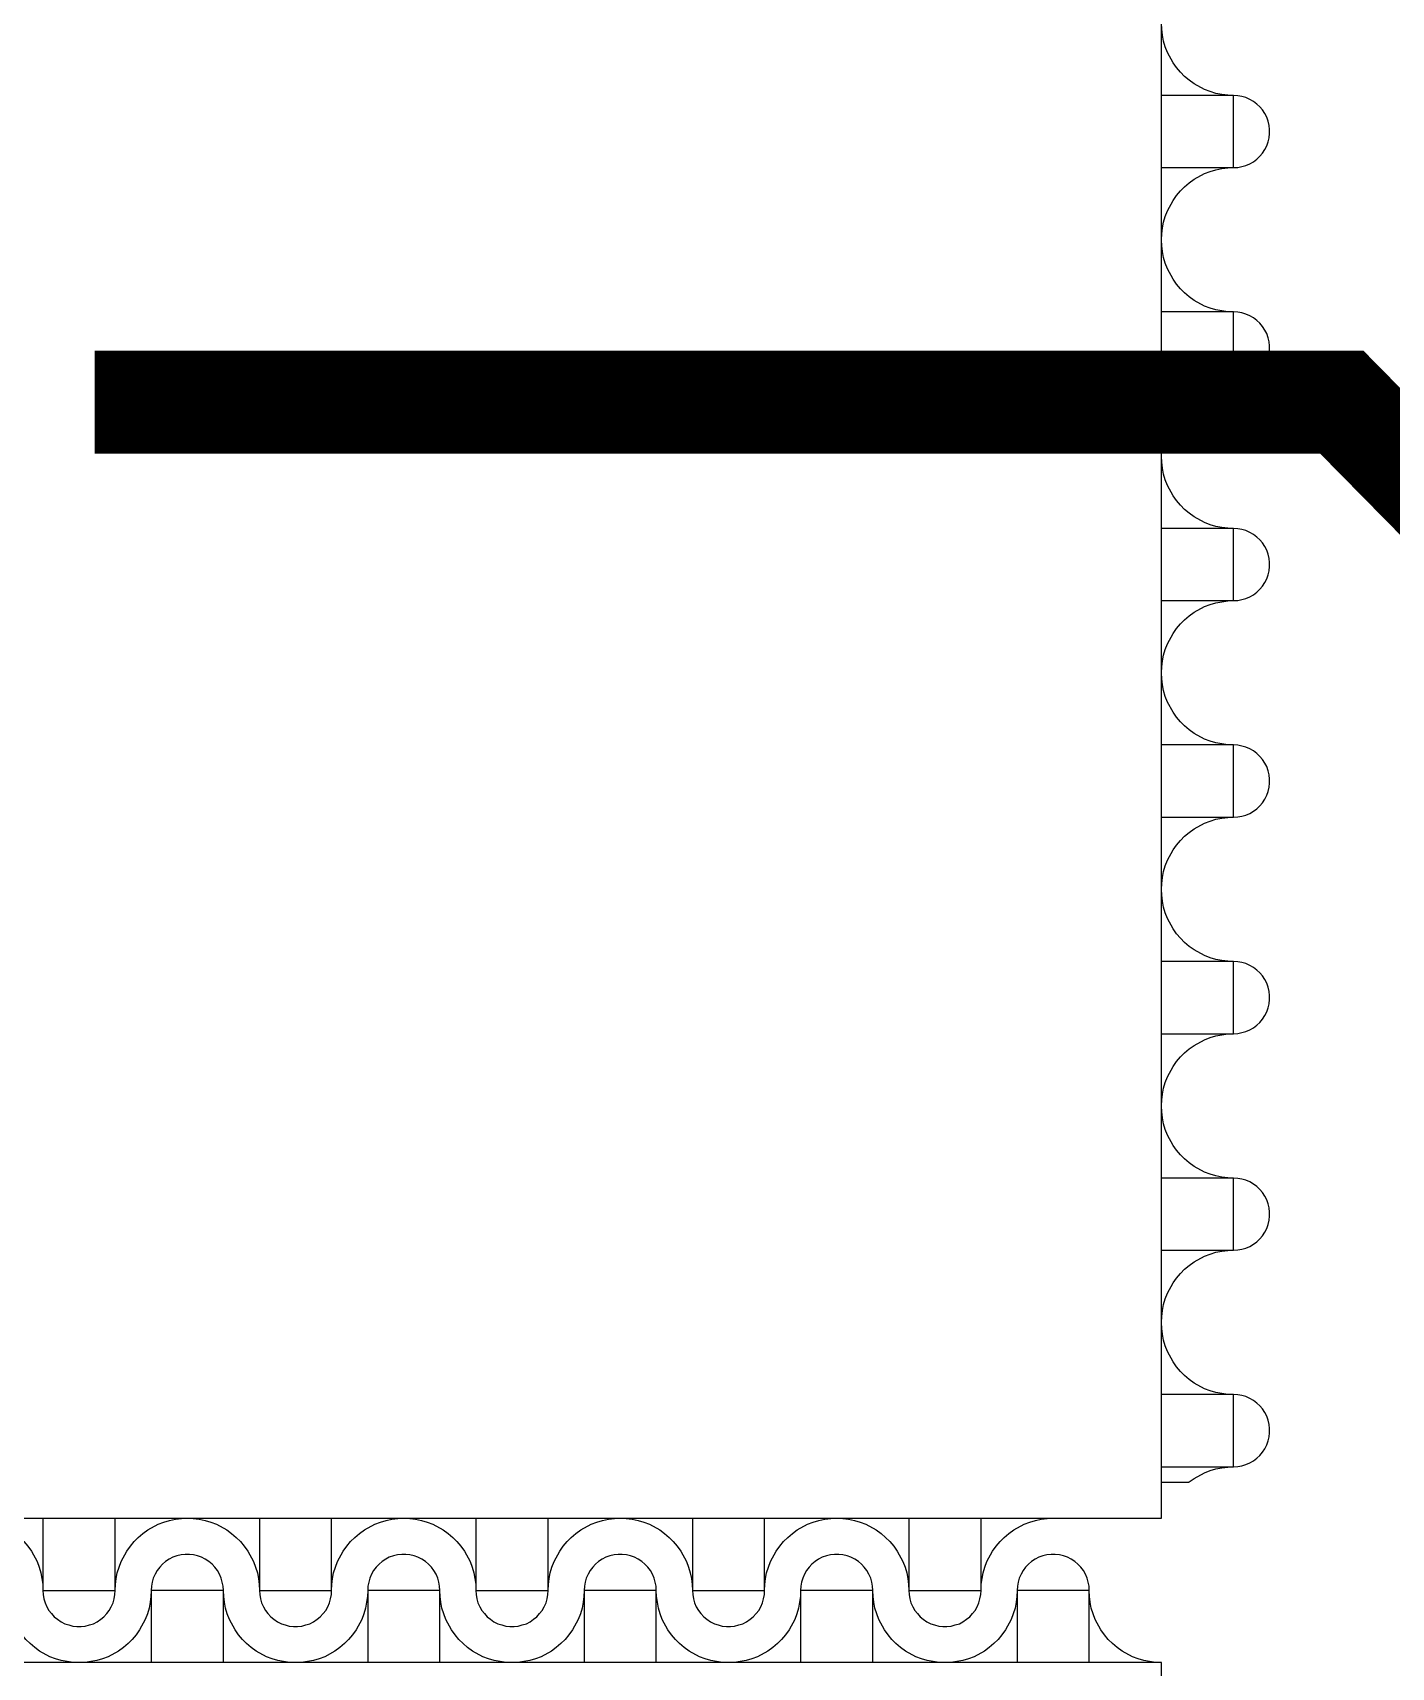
# Model space of a CAD drawing. Extents: x 190.8 to 267.1, y 124 to 174.8.
# Drawn here: x 232.27 to 233.588, y 150.406 to 151.991 of the extents above; entities that cross this region are included whole.
import ezdxf

# ---------------------------------------------------------------- set-up
doc = ezdxf.new("R2010")
doc.units = 0
doc.header["$MEASUREMENT"] = 0

msp = doc.modelspace()

# ---------------------------------------------------------------- linework, layer by layer
for points in [[(231.2646, 150.5506), (233.3646, 150.5506), (233.3646, 152.6023)], [(233.4346, 151.9306), (233.4289, 151.9308), (233.4231, 151.9316), (233.4174, 151.9326), (233.4119, 151.9343), (233.4064, 151.9363), (233.3964, 151.9418), (233.3916, 151.9453), (233.3871, 151.9491), (233.3831, 151.9531), (233.3794, 151.9576), (233.3759, 151.9623), (233.3704, 151.9723), (233.3684, 151.9778), (233.3666, 151.9833), (233.3656, 151.9891), (233.3649, 151.9948), (233.3646, 152.0006)], [(233.3646, 151.8606), (233.4346, 151.8606), (233.4346, 151.9306), (233.3646, 151.9306)], [(233.4346, 151.8606), (233.4386, 151.8608), (233.4426, 151.8616), (233.4466, 151.8626), (233.4504, 151.8643), (233.4539, 151.8663), (233.4571, 151.8688), (233.4601, 151.8716), (233.4626, 151.8746), (233.4649, 151.8781), (233.4669, 151.8818), (233.4681, 151.8856), (233.4691, 151.8896), (233.4696, 151.8936), (233.4696, 151.8976), (233.4691, 151.9016), (233.4681, 151.9056), (233.4669, 151.9096), (233.4649, 151.9131), (233.4626, 151.9166), (233.4601, 151.9196), (233.4571, 151.9223), (233.4539, 151.9248), (233.4504, 151.9268), (233.4466, 151.9286), (233.4426, 151.9296), (233.4386, 151.9303), (233.4346, 151.9306)], [(233.3646, 151.7906), (233.3649, 151.7963), (233.3656, 151.8021), (233.3666, 151.8078), (233.3684, 151.8133), (233.3704, 151.8188), (233.3759, 151.8288), (233.3794, 151.8336), (233.3831, 151.8381), (233.3871, 151.8421), (233.3916, 151.8458), (233.3964, 151.8493), (233.4064, 151.8548), (233.4119, 151.8568), (233.4174, 151.8586), (233.4231, 151.8596), (233.4289, 151.8603), (233.4346, 151.8606)], [(233.4346, 151.7206), (233.4289, 151.7208), (233.4231, 151.7216), (233.4174, 151.7226), (233.4119, 151.7243), (233.4064, 151.7263), (233.3964, 151.7318), (233.3916, 151.7353), (233.3871, 151.7391), (233.3831, 151.7431), (233.3794, 151.7476), (233.3759, 151.7523), (233.3704, 151.7623), (233.3684, 151.7678), (233.3666, 151.7733), (233.3656, 151.7791), (233.3649, 151.7848), (233.3646, 151.7906)], [(233.3646, 151.6506), (233.4346, 151.6506), (233.4346, 151.7206), (233.3646, 151.7206)], [(233.4346, 151.6506), (233.4386, 151.6508), (233.4426, 151.6516), (233.4466, 151.6526), (233.4504, 151.6543), (233.4539, 151.6563), (233.4571, 151.6588), (233.4601, 151.6616), (233.4626, 151.6646), (233.4649, 151.6681), (233.4669, 151.6718), (233.4681, 151.6756), (233.4691, 151.6796), (233.4696, 151.6836), (233.4696, 151.6876), (233.4691, 151.6916), (233.4681, 151.6956), (233.4669, 151.6996), (233.4649, 151.7031), (233.4626, 151.7066), (233.4601, 151.7096), (233.4571, 151.7123), (233.4539, 151.7148), (233.4504, 151.7168), (233.4466, 151.7186), (233.4426, 151.7196), (233.4386, 151.7203), (233.4346, 151.7206)], [(233.3646, 151.5806), (233.3649, 151.5863), (233.3656, 151.5921), (233.3666, 151.5978), (233.3684, 151.6033), (233.3704, 151.6088), (233.3759, 151.6188), (233.3794, 151.6236), (233.3831, 151.6281), (233.3871, 151.6321), (233.3916, 151.6358), (233.3964, 151.6393), (233.4064, 151.6448), (233.4119, 151.6468), (233.4174, 151.6486), (233.4231, 151.6496), (233.4289, 151.6503), (233.4346, 151.6506)], [(233.4346, 151.5106), (233.4289, 151.5108), (233.4231, 151.5116), (233.4174, 151.5126), (233.4119, 151.5143), (233.4064, 151.5163), (233.3964, 151.5218), (233.3916, 151.5253), (233.3871, 151.5291), (233.3831, 151.5331), (233.3794, 151.5376), (233.3759, 151.5423), (233.3704, 151.5523), (233.3684, 151.5578), (233.3666, 151.5633), (233.3656, 151.5691), (233.3649, 151.5748), (233.3646, 151.5806)], [(233.3646, 151.4406), (233.4346, 151.4406), (233.4346, 151.5106), (233.3646, 151.5106)], [(233.4346, 151.4406), (233.4386, 151.4408), (233.4426, 151.4416), (233.4466, 151.4426), (233.4504, 151.4443), (233.4539, 151.4463), (233.4571, 151.4488), (233.4601, 151.4516), (233.4626, 151.4546), (233.4649, 151.4581), (233.4669, 151.4618), (233.4681, 151.4656), (233.4691, 151.4696), (233.4696, 151.4736), (233.4696, 151.4776), (233.4691, 151.4816), (233.4681, 151.4856), (233.4669, 151.4896), (233.4649, 151.4931), (233.4626, 151.4966), (233.4601, 151.4996), (233.4571, 151.5023), (233.4539, 151.5048), (233.4504, 151.5068), (233.4466, 151.5086), (233.4426, 151.5096), (233.4386, 151.5103), (233.4346, 151.5106)], [(233.3646, 151.3706), (233.3649, 151.3763), (233.3656, 151.3821), (233.3666, 151.3878), (233.3684, 151.3933), (233.3704, 151.3988), (233.3759, 151.4088), (233.3794, 151.4136), (233.3831, 151.4181), (233.3871, 151.4221), (233.3916, 151.4258), (233.3964, 151.4293), (233.4064, 151.4348), (233.4119, 151.4368), (233.4174, 151.4386), (233.4231, 151.4396), (233.4289, 151.4403), (233.4346, 151.4406)], [(233.4346, 151.3006), (233.4289, 151.3008), (233.4231, 151.3016), (233.4174, 151.3026), (233.4119, 151.3043), (233.4064, 151.3063), (233.3964, 151.3118), (233.3916, 151.3153), (233.3871, 151.3191), (233.3831, 151.3231), (233.3794, 151.3276), (233.3759, 151.3323), (233.3704, 151.3423), (233.3684, 151.3478), (233.3666, 151.3533), (233.3656, 151.3591), (233.3649, 151.3648), (233.3646, 151.3706)], [(233.3646, 151.2306), (233.4346, 151.2306), (233.4346, 151.3006), (233.3646, 151.3006)], [(233.4346, 151.2306), (233.4386, 151.2308), (233.4426, 151.2316), (233.4466, 151.2326), (233.4504, 151.2343), (233.4539, 151.2363), (233.4571, 151.2388), (233.4601, 151.2416), (233.4626, 151.2446), (233.4649, 151.2481), (233.4669, 151.2518), (233.4681, 151.2556), (233.4691, 151.2596), (233.4696, 151.2636), (233.4696, 151.2676), (233.4691, 151.2716), (233.4681, 151.2756), (233.4669, 151.2796), (233.4649, 151.2831), (233.4626, 151.2866), (233.4601, 151.2896), (233.4571, 151.2923), (233.4539, 151.2948), (233.4504, 151.2968), (233.4466, 151.2986), (233.4426, 151.2996), (233.4386, 151.3003), (233.4346, 151.3006)], [(233.3646, 151.1606), (233.3649, 151.1663), (233.3656, 151.1721), (233.3666, 151.1778), (233.3684, 151.1833), (233.3704, 151.1888), (233.3759, 151.1988), (233.3794, 151.2036), (233.3831, 151.2081), (233.3871, 151.2121), (233.3916, 151.2158), (233.3964, 151.2193), (233.4064, 151.2248), (233.4119, 151.2268), (233.4174, 151.2286), (233.4231, 151.2296), (233.4289, 151.2303), (233.4346, 151.2306)], [(233.4346, 151.0906), (233.4289, 151.0908), (233.4231, 151.0916), (233.4174, 151.0926), (233.4119, 151.0943), (233.4064, 151.0963), (233.3964, 151.1018), (233.3916, 151.1053), (233.3871, 151.1091), (233.3831, 151.1131), (233.3794, 151.1176), (233.3759, 151.1223), (233.3704, 151.1323), (233.3684, 151.1378), (233.3666, 151.1433), (233.3656, 151.1491), (233.3649, 151.1548), (233.3646, 151.1606)], [(233.3646, 151.0206), (233.4346, 151.0206), (233.4346, 151.0906), (233.3646, 151.0906)], [(233.4346, 151.0206), (233.4386, 151.0208), (233.4426, 151.0216), (233.4466, 151.0226), (233.4504, 151.0243), (233.4539, 151.0263), (233.4571, 151.0288), (233.4601, 151.0316), (233.4626, 151.0346), (233.4649, 151.0381), (233.4669, 151.0418), (233.4681, 151.0456), (233.4691, 151.0496), (233.4696, 151.0536), (233.4696, 151.0576), (233.4691, 151.0616), (233.4681, 151.0656), (233.4669, 151.0696), (233.4649, 151.0731), (233.4626, 151.0766), (233.4601, 151.0796), (233.4571, 151.0823), (233.4539, 151.0848), (233.4504, 151.0868), (233.4466, 151.0886), (233.4426, 151.0896), (233.4386, 151.0903), (233.4346, 151.0906)], [(233.3646, 150.9506), (233.3649, 150.9563), (233.3656, 150.9621), (233.3666, 150.9678), (233.3684, 150.9733), (233.3704, 150.9788), (233.3759, 150.9888), (233.3794, 150.9936), (233.3831, 150.9981), (233.3871, 151.0021), (233.3916, 151.0058), (233.3964, 151.0093), (233.4064, 151.0148), (233.4119, 151.0168), (233.4174, 151.0186), (233.4231, 151.0196), (233.4289, 151.0203), (233.4346, 151.0206)], [(233.4346, 150.8806), (233.4289, 150.8808), (233.4231, 150.8816), (233.4174, 150.8826), (233.4119, 150.8843), (233.4064, 150.8863), (233.3964, 150.8918), (233.3916, 150.8953), (233.3871, 150.8991), (233.3831, 150.9031), (233.3794, 150.9076), (233.3759, 150.9123), (233.3704, 150.9223), (233.3684, 150.9278), (233.3666, 150.9333), (233.3656, 150.9391), (233.3649, 150.9448), (233.3646, 150.9506)], [(233.3646, 150.8106), (233.4346, 150.8106), (233.4346, 150.8806), (233.3646, 150.8806)], [(233.4346, 150.8106), (233.4386, 150.8108), (233.4426, 150.8116), (233.4466, 150.8126), (233.4504, 150.8143), (233.4539, 150.8163), (233.4571, 150.8188), (233.4601, 150.8216), (233.4626, 150.8246), (233.4649, 150.8281), (233.4669, 150.8318), (233.4681, 150.8356), (233.4691, 150.8396), (233.4696, 150.8436), (233.4696, 150.8476), (233.4691, 150.8516), (233.4681, 150.8556), (233.4669, 150.8596), (233.4649, 150.8631), (233.4626, 150.8666), (233.4601, 150.8696), (233.4571, 150.8723), (233.4539, 150.8748), (233.4504, 150.8768), (233.4466, 150.8786), (233.4426, 150.8796), (233.4386, 150.8803), (233.4346, 150.8806)], [(233.3646, 150.7406), (233.3649, 150.7463), (233.3656, 150.7521), (233.3666, 150.7578), (233.3684, 150.7633), (233.3704, 150.7688), (233.3759, 150.7788), (233.3794, 150.7836), (233.3831, 150.7881), (233.3871, 150.7921), (233.3916, 150.7958), (233.3964, 150.7993), (233.4064, 150.8048), (233.4119, 150.8068), (233.4174, 150.8086), (233.4231, 150.8096), (233.4289, 150.8103), (233.4346, 150.8106)], [(233.4346, 150.6706), (233.4289, 150.6708), (233.4231, 150.6716), (233.4174, 150.6726), (233.4119, 150.6743), (233.4064, 150.6763), (233.3964, 150.6818), (233.3916, 150.6853), (233.3871, 150.6891), (233.3831, 150.6931), (233.3794, 150.6976), (233.3759, 150.7023), (233.3704, 150.7123), (233.3684, 150.7178), (233.3666, 150.7233), (233.3656, 150.7291), (233.3649, 150.7348), (233.3646, 150.7406)], [(233.3646, 150.6006), (233.4346, 150.6006), (233.4346, 150.6706), (233.3646, 150.6706)], [(233.4346, 150.6006), (233.4386, 150.6008), (233.4426, 150.6016), (233.4466, 150.6026), (233.4504, 150.6043), (233.4539, 150.6063), (233.4571, 150.6088), (233.4601, 150.6116), (233.4626, 150.6146), (233.4649, 150.6181), (233.4669, 150.6218), (233.4681, 150.6256), (233.4691, 150.6296), (233.4696, 150.6336), (233.4696, 150.6376), (233.4691, 150.6416), (233.4681, 150.6456), (233.4669, 150.6496), (233.4649, 150.6531), (233.4626, 150.6566), (233.4601, 150.6596), (233.4571, 150.6623), (233.4539, 150.6648), (233.4504, 150.6668), (233.4466, 150.6686), (233.4426, 150.6696), (233.4386, 150.6703), (233.4346, 150.6706)], [(233.3646, 150.5856), (233.3913, 150.5856), (233.3916, 150.5858), (233.3964, 150.5893), (233.4064, 150.5948), (233.4119, 150.5968), (233.4174, 150.5986), (233.4231, 150.5996), (233.4289, 150.6003), (233.4346, 150.6006)], [(232.2096, 150.5506), (232.2154, 150.5503), (232.2211, 150.5496), (232.2269, 150.5486), (232.2324, 150.5468), (232.2379, 150.5448), (232.2479, 150.5393), (232.2526, 150.5358), (232.2571, 150.5321), (232.2611, 150.5281), (232.2649, 150.5236), (232.2684, 150.5188), (232.2739, 150.5088), (232.2759, 150.5033), (232.2776, 150.4978), (232.2786, 150.4921), (232.2794, 150.4863), (232.2796, 150.4806)], [(232.2796, 150.5506), (232.2796, 150.4806), (232.3496, 150.4806), (232.3496, 150.5506)], [(232.3496, 150.4806), (232.3499, 150.4863), (232.3506, 150.4921), (232.3516, 150.4978), (232.3534, 150.5033), (232.3554, 150.5088), (232.3609, 150.5188), (232.3644, 150.5236), (232.3681, 150.5281), (232.3721, 150.5321), (232.3766, 150.5358), (232.3814, 150.5393), (232.3914, 150.5448), (232.3969, 150.5468), (232.4024, 150.5486), (232.4081, 150.5496), (232.4139, 150.5503), (232.4196, 150.5506)], [(232.4196, 150.5506), (232.4254, 150.5503), (232.4311, 150.5496), (232.4369, 150.5486), (232.4424, 150.5468), (232.4479, 150.5448), (232.4579, 150.5393), (232.4626, 150.5358), (232.4671, 150.5321), (232.4711, 150.5281), (232.4749, 150.5236), (232.4784, 150.5188), (232.4839, 150.5088), (232.4859, 150.5033), (232.4876, 150.4978), (232.4886, 150.4921), (232.4894, 150.4863), (232.4896, 150.4806)], [(232.4896, 150.5506), (232.4896, 150.4806), (232.5596, 150.4806), (232.5596, 150.5506)], [(232.5596, 150.4806), (232.5599, 150.4863), (232.5606, 150.4921), (232.5616, 150.4978), (232.5634, 150.5033), (232.5654, 150.5088), (232.5709, 150.5188), (232.5744, 150.5236), (232.5781, 150.5281), (232.5821, 150.5321), (232.5866, 150.5358), (232.5914, 150.5393), (232.6014, 150.5448), (232.6069, 150.5468), (232.6124, 150.5486), (232.6181, 150.5496), (232.6239, 150.5503), (232.6296, 150.5506)], [(232.6296, 150.5506), (232.6354, 150.5503), (232.6411, 150.5496), (232.6469, 150.5486), (232.6524, 150.5468), (232.6579, 150.5448), (232.6679, 150.5393), (232.6726, 150.5358), (232.6771, 150.5321), (232.6811, 150.5281), (232.6849, 150.5236), (232.6884, 150.5188), (232.6939, 150.5088), (232.6959, 150.5033), (232.6976, 150.4978), (232.6986, 150.4921), (232.6994, 150.4863), (232.6996, 150.4806)], [(232.6996, 150.5506), (232.6996, 150.4806), (232.7696, 150.4806), (232.7696, 150.5506)], [(232.7696, 150.4806), (232.7699, 150.4863), (232.7706, 150.4921), (232.7716, 150.4978), (232.7734, 150.5033), (232.7754, 150.5088), (232.7809, 150.5188), (232.7844, 150.5236), (232.7881, 150.5281), (232.7921, 150.5321), (232.7966, 150.5358), (232.8014, 150.5393), (232.8114, 150.5448), (232.8169, 150.5468), (232.8224, 150.5486), (232.8281, 150.5496), (232.8339, 150.5503), (232.8396, 150.5506)], [(232.8396, 150.5506), (232.8454, 150.5503), (232.8511, 150.5496), (232.8569, 150.5486), (232.8624, 150.5468), (232.8679, 150.5448), (232.8779, 150.5393), (232.8826, 150.5358), (232.8871, 150.5321), (232.8911, 150.5281), (232.8949, 150.5236), (232.8984, 150.5188), (232.9039, 150.5088), (232.9059, 150.5033), (232.9076, 150.4978), (232.9086, 150.4921), (232.9094, 150.4863), (232.9096, 150.4806)], [(232.9096, 150.5506), (232.9096, 150.4806), (232.9796, 150.4806), (232.9796, 150.5506)], [(232.9796, 150.4806), (232.9799, 150.4863), (232.9806, 150.4921), (232.9816, 150.4978), (232.9834, 150.5033), (232.9854, 150.5088), (232.9909, 150.5188), (232.9944, 150.5236), (232.9981, 150.5281), (233.0021, 150.5321), (233.0066, 150.5358), (233.0114, 150.5393), (233.0214, 150.5448), (233.0269, 150.5468), (233.0324, 150.5486), (233.0381, 150.5496), (233.0439, 150.5503), (233.0496, 150.5506)], [(233.0496, 150.5506), (233.0554, 150.5503), (233.0611, 150.5496), (233.0669, 150.5486), (233.0724, 150.5468), (233.0779, 150.5448), (233.0879, 150.5393), (233.0926, 150.5358), (233.0971, 150.5321), (233.1011, 150.5281), (233.1049, 150.5236), (233.1084, 150.5188), (233.1139, 150.5088), (233.1159, 150.5033), (233.1176, 150.4978), (233.1186, 150.4921), (233.1194, 150.4863), (233.1196, 150.4806)], [(233.1196, 150.5506), (233.1196, 150.4806), (233.1896, 150.4806), (233.1896, 150.5506)], [(233.1896, 150.4806), (233.1899, 150.4863), (233.1906, 150.4921), (233.1916, 150.4978), (233.1934, 150.5033), (233.1954, 150.5088), (233.2009, 150.5188), (233.2044, 150.5236), (233.2081, 150.5281), (233.2121, 150.5321), (233.2166, 150.5358), (233.2214, 150.5393), (233.2314, 150.5448), (233.2369, 150.5468), (233.2424, 150.5486), (233.2481, 150.5496), (233.2539, 150.5503), (233.2596, 150.5506)], [(232.4546, 150.4806), (232.4544, 150.4846), (232.4536, 150.4886), (232.4526, 150.4926), (232.4509, 150.4963), (232.4489, 150.4998), (232.4464, 150.5031), (232.4436, 150.5061), (232.4406, 150.5086), (232.4371, 150.5108), (232.4334, 150.5128), (232.4296, 150.5141), (232.4256, 150.5151), (232.4216, 150.5156), (232.4176, 150.5156), (232.4136, 150.5151), (232.4096, 150.5141), (232.4056, 150.5128), (232.4021, 150.5108), (232.3986, 150.5086), (232.3956, 150.5061), (232.3929, 150.5031), (232.3904, 150.4998), (232.3884, 150.4963), (232.3866, 150.4926), (232.3856, 150.4886), (232.3849, 150.4846), (232.3846, 150.4806)], [(232.6646, 150.4806), (232.6644, 150.4846), (232.6636, 150.4886), (232.6626, 150.4926), (232.6609, 150.4963), (232.6589, 150.4998), (232.6564, 150.5031), (232.6536, 150.5061), (232.6506, 150.5086), (232.6471, 150.5108), (232.6434, 150.5128), (232.6396, 150.5141), (232.6356, 150.5151), (232.6316, 150.5156), (232.6276, 150.5156), (232.6236, 150.5151), (232.6196, 150.5141), (232.6156, 150.5128), (232.6121, 150.5108), (232.6086, 150.5086), (232.6056, 150.5061), (232.6029, 150.5031), (232.6004, 150.4998), (232.5984, 150.4963), (232.5966, 150.4926), (232.5956, 150.4886), (232.5949, 150.4846), (232.5946, 150.4806)], [(232.8746, 150.4806), (232.8744, 150.4846), (232.8736, 150.4886), (232.8726, 150.4926), (232.8709, 150.4963), (232.8689, 150.4998), (232.8664, 150.5031), (232.8636, 150.5061), (232.8606, 150.5086), (232.8571, 150.5108), (232.8534, 150.5128), (232.8496, 150.5141), (232.8456, 150.5151), (232.8416, 150.5156), (232.8376, 150.5156), (232.8336, 150.5151), (232.8296, 150.5141), (232.8256, 150.5128), (232.8221, 150.5108), (232.8186, 150.5086), (232.8156, 150.5061), (232.8129, 150.5031), (232.8104, 150.4998), (232.8084, 150.4963), (232.8066, 150.4926), (232.8056, 150.4886), (232.8049, 150.4846), (232.8046, 150.4806)], [(233.0846, 150.4806), (233.0844, 150.4846), (233.0836, 150.4886), (233.0826, 150.4926), (233.0809, 150.4963), (233.0789, 150.4998), (233.0764, 150.5031), (233.0736, 150.5061), (233.0706, 150.5086), (233.0671, 150.5108), (233.0634, 150.5128), (233.0596, 150.5141), (233.0556, 150.5151), (233.0516, 150.5156), (233.0476, 150.5156), (233.0436, 150.5151), (233.0396, 150.5141), (233.0356, 150.5128), (233.0321, 150.5108), (233.0286, 150.5086), (233.0256, 150.5061), (233.0229, 150.5031), (233.0204, 150.4998), (233.0184, 150.4963), (233.0166, 150.4926), (233.0156, 150.4886), (233.0149, 150.4846), (233.0146, 150.4806)], [(233.2946, 150.4806), (233.2944, 150.4846), (233.2936, 150.4886), (233.2926, 150.4926), (233.2909, 150.4963), (233.2889, 150.4998), (233.2864, 150.5031), (233.2836, 150.5061), (233.2806, 150.5086), (233.2771, 150.5108), (233.2734, 150.5128), (233.2696, 150.5141), (233.2656, 150.5151), (233.2616, 150.5156), (233.2576, 150.5156), (233.2536, 150.5151), (233.2496, 150.5141), (233.2456, 150.5128), (233.2421, 150.5108), (233.2386, 150.5086), (233.2356, 150.5061), (233.2329, 150.5031), (233.2304, 150.4998), (233.2284, 150.4963), (233.2266, 150.4926), (233.2256, 150.4886), (233.2249, 150.4846), (233.2246, 150.4806)], [(232.3146, 150.4106), (232.3089, 150.4108), (232.3031, 150.4116), (232.2974, 150.4126), (232.2919, 150.4143), (232.2864, 150.4163), (232.2764, 150.4218), (232.2716, 150.4253), (232.2671, 150.4291), (232.2631, 150.4331), (232.2594, 150.4376), (232.2559, 150.4423), (232.2504, 150.4523), (232.2484, 150.4578), (232.2466, 150.4633), (232.2456, 150.4691), (232.2449, 150.4748), (232.2446, 150.4806)], [(232.2796, 150.4806), (232.2799, 150.4766), (232.2806, 150.4726), (232.2816, 150.4686), (232.2834, 150.4648), (232.2854, 150.4613), (232.2879, 150.4581), (232.2906, 150.4551), (232.2936, 150.4526), (232.2971, 150.4503), (232.3009, 150.4483), (232.3046, 150.4471), (232.3086, 150.4461), (232.3126, 150.4456), (232.3166, 150.4456), (232.3206, 150.4461), (232.3246, 150.4471), (232.3286, 150.4483), (232.3321, 150.4503), (232.3356, 150.4526), (232.3386, 150.4551), (232.3414, 150.4581), (232.3439, 150.4613), (232.3459, 150.4648), (232.3476, 150.4686), (232.3486, 150.4726), (232.3494, 150.4766), (232.3496, 150.4806)], [(232.3846, 150.4806), (232.3844, 150.4748), (232.3836, 150.4691), (232.3826, 150.4633), (232.3809, 150.4578), (232.3789, 150.4523), (232.3734, 150.4423), (232.3699, 150.4376), (232.3661, 150.4331), (232.3621, 150.4291), (232.3576, 150.4253), (232.3529, 150.4218), (232.3429, 150.4163), (232.3374, 150.4143), (232.3319, 150.4126), (232.3261, 150.4116), (232.3204, 150.4108), (232.3146, 150.4106)], [(232.4546, 150.4106), (232.4546, 150.4806), (232.3846, 150.4806), (232.3846, 150.4106)], [(232.5246, 150.4106), (232.5189, 150.4108), (232.5131, 150.4116), (232.5074, 150.4126), (232.5019, 150.4143), (232.4964, 150.4163), (232.4864, 150.4218), (232.4816, 150.4253), (232.4771, 150.4291), (232.4731, 150.4331), (232.4694, 150.4376), (232.4659, 150.4423), (232.4604, 150.4523), (232.4584, 150.4578), (232.4566, 150.4633), (232.4556, 150.4691), (232.4549, 150.4748), (232.4546, 150.4806)], [(232.4896, 150.4806), (232.4899, 150.4766), (232.4906, 150.4726), (232.4916, 150.4686), (232.4934, 150.4648), (232.4954, 150.4613), (232.4979, 150.4581), (232.5006, 150.4551), (232.5036, 150.4526), (232.5071, 150.4503), (232.5109, 150.4483), (232.5146, 150.4471), (232.5186, 150.4461), (232.5226, 150.4456), (232.5266, 150.4456), (232.5306, 150.4461), (232.5346, 150.4471), (232.5386, 150.4483), (232.5421, 150.4503), (232.5456, 150.4526), (232.5486, 150.4551), (232.5514, 150.4581), (232.5539, 150.4613), (232.5559, 150.4648), (232.5576, 150.4686), (232.5586, 150.4726), (232.5594, 150.4766), (232.5596, 150.4806)], [(232.5946, 150.4806), (232.5944, 150.4748), (232.5936, 150.4691), (232.5926, 150.4633), (232.5909, 150.4578), (232.5889, 150.4523), (232.5834, 150.4423), (232.5799, 150.4376), (232.5761, 150.4331), (232.5721, 150.4291), (232.5676, 150.4253), (232.5629, 150.4218), (232.5529, 150.4163), (232.5474, 150.4143), (232.5419, 150.4126), (232.5361, 150.4116), (232.5304, 150.4108), (232.5246, 150.4106)], [(232.6646, 150.4106), (232.6646, 150.4806), (232.5946, 150.4806), (232.5946, 150.4106)], [(232.7346, 150.4106), (232.7289, 150.4108), (232.7231, 150.4116), (232.7174, 150.4126), (232.7119, 150.4143), (232.7064, 150.4163), (232.6964, 150.4218), (232.6916, 150.4253), (232.6871, 150.4291), (232.6831, 150.4331), (232.6794, 150.4376), (232.6759, 150.4423), (232.6704, 150.4523), (232.6684, 150.4578), (232.6666, 150.4633), (232.6656, 150.4691), (232.6649, 150.4748), (232.6646, 150.4806)], [(232.6996, 150.4806), (232.6999, 150.4766), (232.7006, 150.4726), (232.7016, 150.4686), (232.7034, 150.4648), (232.7054, 150.4613), (232.7079, 150.4581), (232.7106, 150.4551), (232.7136, 150.4526), (232.7171, 150.4503), (232.7209, 150.4483), (232.7246, 150.4471), (232.7286, 150.4461), (232.7326, 150.4456), (232.7366, 150.4456), (232.7406, 150.4461), (232.7446, 150.4471), (232.7486, 150.4483), (232.7521, 150.4503), (232.7556, 150.4526), (232.7586, 150.4551), (232.7614, 150.4581), (232.7639, 150.4613), (232.7659, 150.4648), (232.7676, 150.4686), (232.7686, 150.4726), (232.7694, 150.4766), (232.7696, 150.4806)], [(232.8046, 150.4806), (232.8044, 150.4748), (232.8036, 150.4691), (232.8026, 150.4633), (232.8009, 150.4578), (232.7989, 150.4523), (232.7934, 150.4423), (232.7899, 150.4376), (232.7861, 150.4331), (232.7821, 150.4291), (232.7776, 150.4253), (232.7729, 150.4218), (232.7629, 150.4163), (232.7574, 150.4143), (232.7519, 150.4126), (232.7461, 150.4116), (232.7404, 150.4108), (232.7346, 150.4106)], [(232.8746, 150.4106), (232.8746, 150.4806), (232.8046, 150.4806), (232.8046, 150.4106)], [(232.9446, 150.4106), (232.9389, 150.4108), (232.9331, 150.4116), (232.9274, 150.4126), (232.9219, 150.4143), (232.9164, 150.4163), (232.9064, 150.4218), (232.9016, 150.4253), (232.8971, 150.4291), (232.8931, 150.4331), (232.8894, 150.4376), (232.8859, 150.4423), (232.8804, 150.4523), (232.8784, 150.4578), (232.8766, 150.4633), (232.8756, 150.4691), (232.8749, 150.4748), (232.8746, 150.4806)], [(232.9096, 150.4806), (232.9099, 150.4766), (232.9106, 150.4726), (232.9116, 150.4686), (232.9134, 150.4648), (232.9154, 150.4613), (232.9179, 150.4581), (232.9206, 150.4551), (232.9236, 150.4526), (232.9271, 150.4503), (232.9309, 150.4483), (232.9346, 150.4471), (232.9386, 150.4461), (232.9426, 150.4456), (232.9466, 150.4456), (232.9506, 150.4461), (232.9546, 150.4471), (232.9586, 150.4483), (232.9621, 150.4503), (232.9656, 150.4526), (232.9686, 150.4551), (232.9714, 150.4581), (232.9739, 150.4613), (232.9759, 150.4648), (232.9776, 150.4686), (232.9786, 150.4726), (232.9794, 150.4766), (232.9796, 150.4806)], [(233.0146, 150.4806), (233.0144, 150.4748), (233.0136, 150.4691), (233.0126, 150.4633), (233.0109, 150.4578), (233.0089, 150.4523), (233.0034, 150.4423), (232.9999, 150.4376), (232.9961, 150.4331), (232.9921, 150.4291), (232.9876, 150.4253), (232.9829, 150.4218), (232.9729, 150.4163), (232.9674, 150.4143), (232.9619, 150.4126), (232.9561, 150.4116), (232.9504, 150.4108), (232.9446, 150.4106)], [(233.0846, 150.4106), (233.0846, 150.4806), (233.0146, 150.4806), (233.0146, 150.4106)], [(233.1546, 150.4106), (233.1489, 150.4108), (233.1431, 150.4116), (233.1374, 150.4126), (233.1319, 150.4143), (233.1264, 150.4163), (233.1164, 150.4218), (233.1116, 150.4253), (233.1071, 150.4291), (233.1031, 150.4331), (233.0994, 150.4376), (233.0959, 150.4423), (233.0904, 150.4523), (233.0884, 150.4578), (233.0866, 150.4633), (233.0856, 150.4691), (233.0849, 150.4748), (233.0846, 150.4806)], [(233.1196, 150.4806), (233.1199, 150.4766), (233.1206, 150.4726), (233.1216, 150.4686), (233.1234, 150.4648), (233.1254, 150.4613), (233.1279, 150.4581), (233.1306, 150.4551), (233.1336, 150.4526), (233.1371, 150.4503), (233.1409, 150.4483), (233.1446, 150.4471), (233.1486, 150.4461), (233.1526, 150.4456), (233.1566, 150.4456), (233.1606, 150.4461), (233.1646, 150.4471), (233.1686, 150.4483), (233.1721, 150.4503), (233.1756, 150.4526), (233.1786, 150.4551), (233.1814, 150.4581), (233.1839, 150.4613), (233.1859, 150.4648), (233.1876, 150.4686), (233.1886, 150.4726), (233.1894, 150.4766), (233.1896, 150.4806)], [(233.2246, 150.4806), (233.2244, 150.4748), (233.2236, 150.4691), (233.2226, 150.4633), (233.2209, 150.4578), (233.2189, 150.4523), (233.2134, 150.4423), (233.2099, 150.4376), (233.2061, 150.4331), (233.2021, 150.4291), (233.1976, 150.4253), (233.1929, 150.4218), (233.1829, 150.4163), (233.1774, 150.4143), (233.1719, 150.4126), (233.1661, 150.4116), (233.1604, 150.4108), (233.1546, 150.4106)], [(233.2946, 150.4106), (233.2946, 150.4806), (233.2246, 150.4806), (233.2246, 150.4106)], [(233.3646, 150.4106), (233.3589, 150.4108), (233.3531, 150.4116), (233.3474, 150.4126), (233.3419, 150.4143), (233.3364, 150.4163), (233.3264, 150.4218), (233.3216, 150.4253), (233.3171, 150.4291), (233.3131, 150.4331), (233.3094, 150.4376), (233.3059, 150.4423), (233.3004, 150.4523), (233.2984, 150.4578), (233.2966, 150.4633), (233.2956, 150.4691), (233.2949, 150.4748), (233.2946, 150.4806)], [(233.3646, 148.3856), (233.3646, 150.4106), (231.2646, 150.4106), (231.2646, 148.3856)]]:
    msp.add_lwpolyline(points)
at = {"const_width": 0.1}
msp.add_lwpolyline([(232.3296, 151.6331), (233.5396, 151.6331), (235.2516, 149.8948), (254.2034, 149.8948), (256.2596, 151.9356), (256.8946, 151.9356)], dxfattribs=at)

doc.saveas('drawing.dxf')
